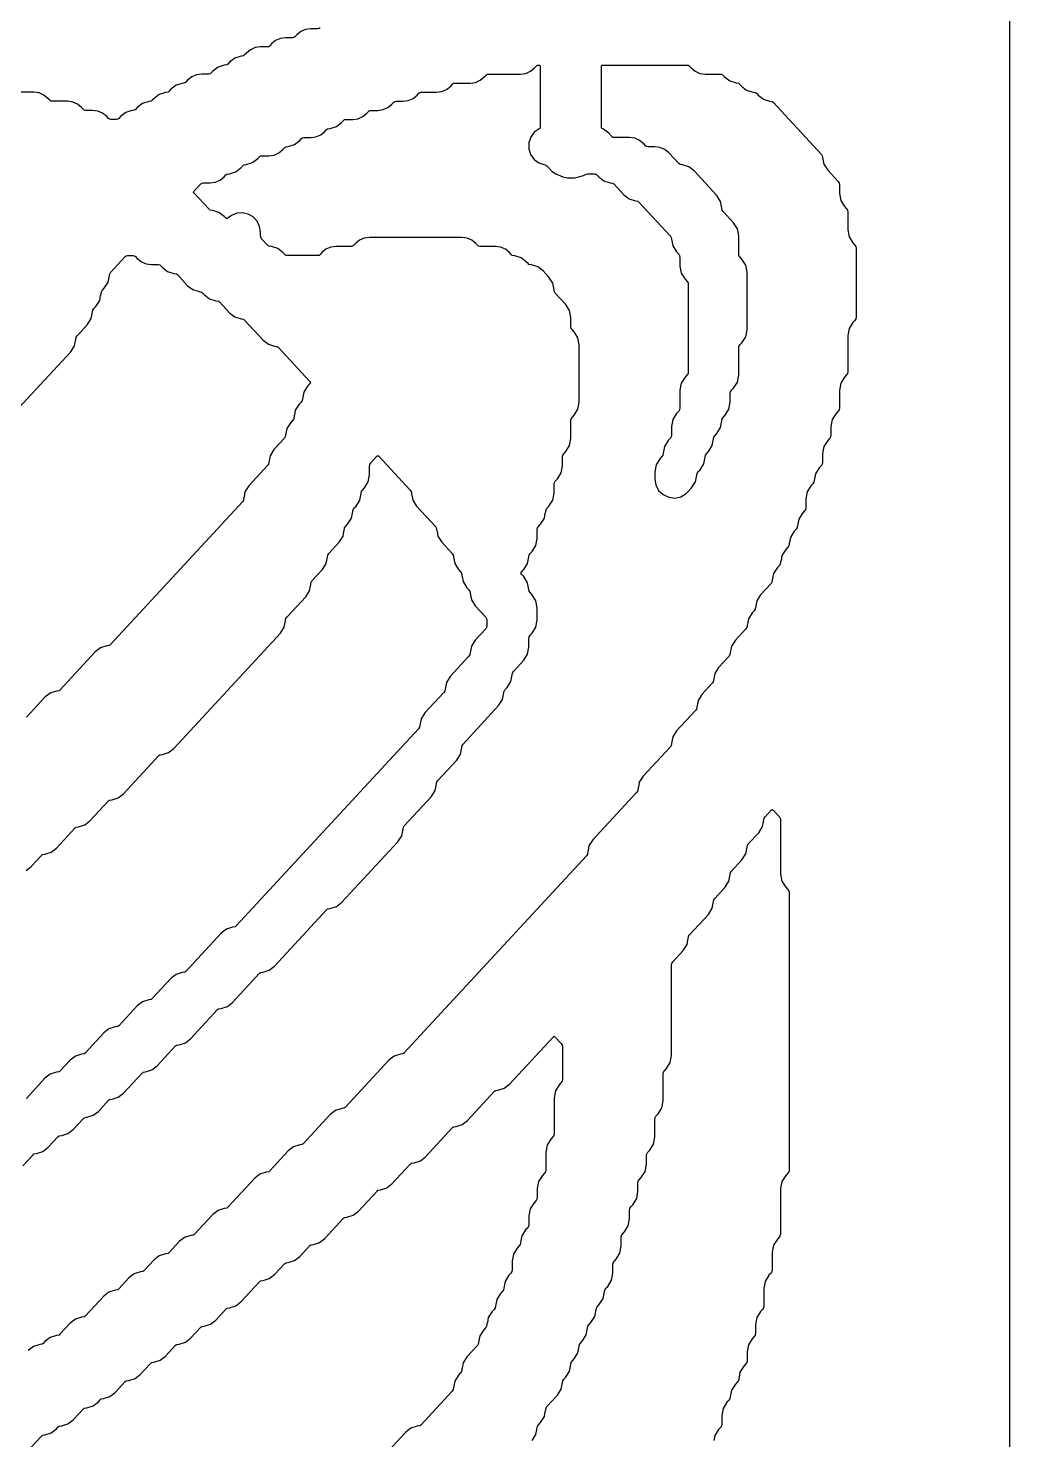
# Model space of a CAD drawing. Header units: millimetres. Extents: x 10 to 410, y 18 to 283.
# Drawn here: x 47.71 to 73.27, y 209.48 to 246.24 of the extents above; entities that cross this region are included whole.
import ezdxf

# ---------------------------------------------------------------- set-up
doc = ezdxf.new("R2010")
doc.units = ezdxf.units.MM
doc.layers.add('CUT', color=1, linetype='Continuous')

msp = doc.modelspace()

# ---------------------------------------------------------------- linework, layer by layer
at = {"layer": 'CUT'}
msp.add_lwpolyline([(52.134, 157), (60.134, 157), (60.134, 160), (73.2679, 160), (73.2679, 280), (60.134, 280), (60.134, 283), (52.134, 283), (52.134, 280), (31.134, 280), (31.134, 283), (23.134, 283), (23.134, 280), (10, 280), (10, 160), (23.134, 160), (23.134, 157), (31.134, 157), (31.134, 160), (52.134, 160)], close=True, dxfattribs=at)
for points in [[(55.3105, 246.2531), (55.2852, 246.2323), (55.2527, 246.2278), (55.0689, 246.2278), (54.9332, 246.2091), (54.8077, 246.1542), (54.7018, 246.0673), (54.6551, 246.0168), (54.6298, 245.996), (54.5974, 245.9916), (54.4136, 245.9916), (54.2778, 245.9728), (54.1523, 245.9179), (54.0464, 245.831), (53.9998, 245.7805), (53.9745, 245.7598), (53.942, 245.7553), (53.7582, 245.7553), (53.6225, 245.7365), (53.497, 245.6816), (53.3911, 245.5947), (53.3444, 245.5443), (53.3191, 245.5235), (53.2528, 245.5143), (53.09, 245.4623), (52.9542, 245.3584), (52.9075, 245.308), (52.8822, 245.2872), (52.8159, 245.278), (52.6531, 245.226), (52.5173, 245.1222), (52.4706, 245.0717), (52.4453, 245.0509), (52.4129, 245.0464), (52.2291, 245.0464), (52.0933, 245.0276), (51.9678, 244.9727), (51.8619, 244.8858), (51.8153, 244.8354), (51.79, 244.8146), (51.7237, 244.8054), (51.5608, 244.7534), (51.425, 244.6496), (51.3784, 244.5991), (51.3531, 244.5783), (51.2868, 244.5692), (51.1239, 244.5171), (50.9881, 244.4133), (50.9415, 244.3628), (50.9162, 244.342), (50.8499, 244.3329), (50.687, 244.2809), (50.5512, 244.177), (50.5046, 244.1265), (50.4793, 244.1058), (50.413, 244.0966), (50.2501, 244.0446), (50.1143, 243.9407), (50.0677, 243.8902), (50.0424, 243.8695), (50.0099, 243.865), (49.8603, 243.865), (49.8278, 243.8695), (49.8025, 243.8902), (49.7559, 243.9407), (49.65, 244.0276), (49.5244, 244.0825), (49.3887, 244.1013), (49.2049, 244.1013), (49.1725, 244.1058), (49.1472, 244.1265), (49.1005, 244.177), (48.9946, 244.2639), (48.8691, 244.3188), (48.7334, 244.3376), (48.3311, 244.3376), (48.2987, 244.342), (48.2734, 244.3628), (48.2267, 244.4133), (48.1208, 244.5002), (47.9953, 244.5551), (47.8596, 244.5738), (47.2389, 244.5738)], [(47.5713, 216.6162), (47.8364, 216.903), (47.8618, 216.9238), (47.928, 216.9329), (48.0909, 216.985), (48.2267, 217.0888), (48.4918, 217.3756), (48.5171, 217.3964), (48.5834, 217.4055), (48.7462, 217.4575), (48.882, 217.5614), (49.1472, 217.8481), (49.1725, 217.8689), (49.2387, 217.8781), (49.4016, 217.9301), (49.5374, 218.034), (49.8025, 218.3207), (49.8278, 218.3415), (49.8941, 218.3507), (50.0569, 218.4027), (50.1927, 218.5065), (50.6763, 219.0296), (50.7016, 219.0504), (50.7679, 219.0595), (50.9307, 219.1116), (51.0665, 219.2154), (51.5501, 219.7384), (51.5754, 219.7592), (51.6417, 219.7684), (51.8045, 219.8204), (51.9403, 219.9243), (52.6424, 220.6836), (52.6677, 220.7044), (52.734, 220.7135), (52.8968, 220.7656), (53.0326, 220.8694), (53.7346, 221.6287), (53.7599, 221.6495), (53.8262, 221.6587), (53.989, 221.7107), (54.1248, 221.8145), (55.4822, 223.2827), (55.5075, 223.3035), (55.5738, 223.3127), (55.7366, 223.3647), (55.8724, 223.4686), (57.3388, 225.0546), (57.4372, 225.2118), (57.4618, 225.3421), (57.463, 225.3419), (57.4798, 225.4314), (57.5034, 225.4689), (58.2126, 226.236), (58.311, 226.3932), (58.3356, 226.5235), (58.3368, 226.5233), (58.3537, 226.6128), (58.3772, 226.6504), (58.8679, 227.1812), (58.9664, 227.3384), (58.991, 227.4687), (58.9921, 227.4684), (59.009, 227.558), (59.0325, 227.5955), (59.9602, 228.5989), (60.0586, 228.7561), (60.0832, 228.8864), (60.0844, 228.8862), (60.1013, 228.9757), (60.1248, 229.0132), (60.1786, 229.0715), (60.2771, 229.2287), (60.3017, 229.359), (60.3028, 229.3587), (60.3197, 229.4483), (60.3432, 229.4858), (60.6155, 229.7803), (60.714, 229.9375), (60.7484, 230.1198), (60.7484, 230.3499), (60.7566, 230.3934), (60.7801, 230.431), (60.834, 230.4892), (60.9324, 230.6464), (60.9668, 230.8286), (60.9668, 231.1461), (60.9324, 231.3283), (60.834, 231.4855), (60.7801, 231.5437), (60.7566, 231.5813), (60.7397, 231.6708), (60.7386, 231.6706), (60.714, 231.8009), (60.6155, 231.9581), (60.5553, 232.0232), (60.5367, 232.0506), (60.5553, 232.0781), (60.6155, 232.1432), (60.714, 232.3004), (60.7386, 232.4307), (60.7397, 232.4305), (60.7566, 232.52), (60.7801, 232.5576), (60.834, 232.6158), (60.9324, 232.773), (60.9668, 232.9552), (60.9668, 233.1853), (60.9751, 233.2288), (60.9986, 233.2664), (61.0524, 233.3246), (61.1509, 233.4818), (61.1755, 233.6121), (61.1766, 233.6119), (61.1935, 233.7014), (61.217, 233.739), (61.2709, 233.7972), (61.3693, 233.9544), (61.4037, 234.1366), (61.4037, 234.3667), (61.412, 234.4103), (61.4355, 234.4478), (61.4893, 234.5061), (61.5878, 234.6633), (61.6222, 234.8455), (61.6222, 235.0756), (61.6304, 235.1191), (61.6539, 235.1567), (61.7078, 235.2149), (61.8062, 235.3721), (61.8406, 235.5544), (61.8406, 236.0207), (61.8489, 236.0643), (61.8724, 236.1019), (61.9262, 236.1601), (62.0247, 236.3173), (62.0591, 236.4995), (62.0591, 237.9984), (62.0247, 238.1806), (61.9262, 238.3378), (61.8724, 238.396), (61.8489, 238.4336), (61.8406, 238.4772), (61.8406, 238.7072), (61.8062, 238.8895), (61.7078, 239.0467), (61.4355, 239.3412), (61.412, 239.3787), (61.3951, 239.4683), (61.3939, 239.468), (61.3693, 239.5983), (61.2709, 239.7555), (61.1153, 239.9239), (60.9795, 240.0277), (60.8166, 240.0797), (60.7503, 240.0889), (60.725, 240.1097), (60.6784, 240.1601), (60.5426, 240.264), (60.3797, 240.316), (60.3134, 240.3252), (60.2881, 240.3459), (60.2415, 240.3964), (60.1356, 240.4833), (60.0101, 240.5382), (59.8743, 240.557), (59.4721, 240.557), (59.4396, 240.5614), (59.4143, 240.5822), (59.3677, 240.6327), (59.2618, 240.7196), (59.1363, 240.7745), (59.0005, 240.7932), (56.5981, 240.7932), (56.4624, 240.7745), (56.3368, 240.7196), (56.2309, 240.6327), (56.1843, 240.5822), (56.159, 240.5614), (56.1265, 240.557), (55.7243, 240.557), (55.5885, 240.5382), (55.463, 240.4833), (55.3571, 240.3964), (55.3105, 240.3459), (55.2852, 240.3252), (55.2527, 240.3207), (54.4477, 240.3207), (54.4153, 240.3252), (54.39, 240.3459), (54.3433, 240.3964), (54.2075, 240.5003), (54.0447, 240.5523), (53.9784, 240.5614), (53.9531, 240.5822), (53.7897, 240.7589), (53.7662, 240.7965), (53.758, 240.84), (53.758, 240.9336), (53.7357, 241.0811), (53.671, 241.2155), (53.5695, 241.3247), (53.4402, 241.3992), (53.2948, 241.4322), (53.1461, 241.4209), (53.0073, 241.3662), (52.9474, 241.3183), (52.9449, 241.3215), (52.8842, 241.2744), (52.8561, 241.2962), (52.8141, 241.3416), (52.6783, 241.4454), (52.5155, 241.4974), (52.4492, 241.5066), (52.4239, 241.5274), (52.0357, 241.9472), (52.0171, 241.9747), (52.0357, 242.0021), (52.2055, 242.1857), (52.2308, 242.2065), (52.2632, 242.211), (52.447, 242.211), (52.5827, 242.2297), (52.7083, 242.2846), (52.8142, 242.3715), (52.8608, 242.422), (52.8861, 242.4428), (52.9524, 242.4519), (53.1152, 242.504), (53.251, 242.6078), (53.2977, 242.6583), (53.323, 242.6791), (53.3893, 242.6882), (53.5521, 242.7402), (53.6879, 242.8441), (53.7346, 242.8946), (53.7599, 242.9153), (53.7924, 242.9198), (53.9762, 242.9198), (54.1119, 242.9386), (54.2374, 242.9935), (54.3433, 243.0804), (54.39, 243.1308), (54.4153, 243.1516), (54.4816, 243.1608), (54.6444, 243.2128), (54.7802, 243.3167), (54.8269, 243.3671), (54.8522, 243.3879), (54.8846, 243.3924), (55.0684, 243.3924), (55.2041, 243.4112), (55.3297, 243.4661), (55.4356, 243.553), (55.4822, 243.6034), (55.5075, 243.6242), (55.5738, 243.6334), (55.7366, 243.6854), (55.8724, 243.7892), (55.9191, 243.8397), (55.9444, 243.8605), (55.9769, 243.865), (56.1607, 243.865), (56.2964, 243.8837), (56.4219, 243.9386), (56.5278, 244.0256), (56.5745, 244.076), (56.5998, 244.0968), (56.6322, 244.1013), (56.816, 244.1013), (56.9518, 244.12), (57.0773, 244.1749), (57.1832, 244.2618), (57.2298, 244.3123), (57.2551, 244.3331), (57.2876, 244.3376), (57.4714, 244.3376), (57.6071, 244.3563), (57.7326, 244.4112), (57.8385, 244.4981), (57.8852, 244.5486), (57.9105, 244.5694), (57.9429, 244.5738), (58.3452, 244.5738), (58.4809, 244.5926), (58.6064, 244.6475), (58.7123, 244.7344), (58.759, 244.7849), (58.7843, 244.8056), (58.8167, 244.8101), (59.219, 244.8101), (59.3547, 244.8289), (59.4802, 244.8838), (59.5861, 244.9707), (59.6328, 245.0211), (59.6581, 245.0419), (59.6905, 245.0464), (60.5297, 245.0464), (60.6654, 245.0652), (60.7909, 245.1201), (60.8968, 245.207), (60.9435, 245.2574), (60.9688, 245.2782), (61.0012, 245.2827), (61.0014, 245.2827), (61.0354, 245.2773), (61.0407, 245.2433), (61.0407, 243.668), (61.0352, 243.6328), (61.0131, 243.6215), (60.8868, 243.5299), (60.795, 243.4037), (60.7465, 243.2554), (60.746, 243.0994), (60.7937, 242.9508), (60.8848, 242.8242), (61.0106, 242.7318), (61.1587, 242.6827), (61.1912, 242.6773), (61.2173, 242.6495), (61.2198, 242.6457), (61.3578, 242.5078), (61.4519, 242.4448), (61.6321, 242.3702), (61.7432, 242.3481), (61.9383, 242.3481), (62.0493, 242.3702), (62.1675, 242.4095), (62.2359, 242.4422), (62.2701, 242.4473), (62.4616, 242.4473), (62.494, 242.4428), (62.5193, 242.422), (62.566, 242.3715), (62.7018, 242.2677), (62.8647, 242.2156), (62.9309, 242.2065), (62.9562, 242.1857), (63.2214, 241.8989), (63.3572, 241.7951), (63.52, 241.7431), (63.5863, 241.7339), (63.6116, 241.7131), (64.4303, 240.8276), (64.4538, 240.79), (64.4707, 240.7005), (64.4718, 240.7007), (64.4964, 240.5704), (64.5949, 240.4133), (64.6487, 240.355), (64.6723, 240.3175), (64.6805, 240.2739), (64.6805, 240.0438), (64.7149, 239.8616), (64.8134, 239.7044), (64.8672, 239.6462), (64.8907, 239.6086), (64.8989, 239.565), (64.8989, 237.2957), (64.8907, 237.2522), (64.8672, 237.2146), (64.8134, 237.1564), (64.7149, 236.9992), (64.6805, 236.8169), (64.6805, 236.3506), (64.6723, 236.307), (64.6487, 236.2695), (64.5949, 236.2112), (64.4964, 236.054), (64.462, 235.8718), (64.462, 235.6417), (64.4538, 235.5982), (64.4303, 235.5606), (64.3765, 235.5024), (64.278, 235.3452), (64.2534, 235.2149), (64.2523, 235.2151), (64.2354, 235.1256), (64.2118, 235.088), (64.158, 235.0298), (64.0595, 234.8726), (64.0251, 234.6904), (64.0251, 234.506), (64.051, 234.3474), (64.1257, 234.2052), (64.2418, 234.0941), (64.387, 234.0255), (64.5466, 234.0065), (64.7039, 234.0391), (64.8428, 234.1199), (64.8958, 234.1801), (64.8989, 234.1772), (64.9845, 234.2698), (65.083, 234.427), (65.1076, 234.5573), (65.1087, 234.5571), (65.1256, 234.6466), (65.1491, 234.6841), (65.203, 234.7424), (65.3014, 234.8995), (65.326, 235.0298), (65.3272, 235.0296), (65.3441, 235.1191), (65.3676, 235.1567), (65.4214, 235.2149), (65.5199, 235.3721), (65.5445, 235.5024), (65.5456, 235.5022), (65.5625, 235.5917), (65.586, 235.6293), (65.6399, 235.6875), (65.7383, 235.8447), (65.7629, 235.975), (65.7641, 235.9748), (65.781, 236.0643), (65.8045, 236.1019), (65.8583, 236.1601), (65.9568, 236.3173), (65.9912, 236.4995), (65.9912, 236.7296), (65.9994, 236.7732), (66.0229, 236.8107), (66.0768, 236.8689), (66.1752, 237.0261), (66.2096, 237.2084), (66.2096, 237.911), (66.2179, 237.9546), (66.2414, 237.9922), (66.2952, 238.0504), (66.3937, 238.2076), (66.4281, 238.3898), (66.4281, 239.8887), (66.3937, 240.0709), (66.2952, 240.2281), (66.2414, 240.2863), (66.2179, 240.3239), (66.2096, 240.3674), (66.2096, 240.8338), (66.1752, 241.0161), (66.0768, 241.1732), (65.8045, 241.4678), (65.781, 241.5053), (65.7641, 241.5948), (65.7629, 241.5946), (65.7383, 241.7249), (65.6399, 241.8821), (65.0474, 242.523), (64.9116, 242.6268), (64.7487, 242.6789), (64.6825, 242.688), (64.6571, 242.7088), (64.392, 242.9955), (64.2861, 243.0824), (64.1606, 243.1373), (64.0249, 243.1561), (63.8411, 243.1561), (63.8087, 243.1606), (63.7833, 243.1814), (63.7367, 243.2318), (63.6308, 243.3187), (63.5053, 243.3736), (63.3696, 243.3924), (62.9673, 243.3924), (62.9349, 243.3969), (62.9095, 243.4177), (62.8286, 243.5052), (62.6884, 243.6113), (62.6463, 243.6328), (62.6407, 243.668), (62.6407, 245.2433), (62.6461, 245.2773), (62.6801, 245.2827), (64.8645, 245.2827), (64.897, 245.2782), (64.9223, 245.2574), (64.9689, 245.207), (65.0748, 245.1201), (65.2004, 245.0652), (65.3361, 245.0464), (65.7383, 245.0464), (65.7708, 245.0419), (65.7961, 245.0211), (65.8428, 244.9707), (65.9786, 244.8668), (66.1414, 244.8148), (66.2077, 244.8056), (66.233, 244.7849), (66.2797, 244.7344), (66.4155, 244.6305), (66.5783, 244.5785), (66.6446, 244.5694), (66.6699, 244.5486), (66.7166, 244.4981), (66.8524, 244.3943), (67.0152, 244.3422), (67.0815, 244.3331), (67.1068, 244.3123), (68.3624, 242.9542), (68.3859, 242.9166), (68.4028, 242.8271), (68.404, 242.8273), (68.4285, 242.697), (68.527, 242.5398), (68.7993, 242.2453), (68.8228, 242.2078), (68.831, 242.1642), (68.831, 241.9341), (68.8654, 241.7519), (68.9639, 241.5947), (69.0177, 241.5365), (69.0413, 241.4989), (69.0495, 241.4553), (69.0495, 240.989), (69.0839, 240.8067), (69.1824, 240.6495), (69.2362, 240.5913), (69.2597, 240.5537), (69.2679, 240.5102), (69.2679, 238.7134), (69.2597, 238.6699), (69.2362, 238.6323), (69.1824, 238.5741), (69.0839, 238.4169), (69.0495, 238.2347), (69.0495, 237.2957), (69.0413, 237.2522), (69.0177, 237.2146), (68.9639, 237.1564), (68.8654, 236.9992), (68.831, 236.8169), (68.831, 236.3506), (68.8228, 236.307), (68.7993, 236.2695), (68.7455, 236.2112), (68.647, 236.054), (68.6126, 235.8718), (68.6126, 235.6417), (68.6044, 235.5982), (68.5808, 235.5606), (68.527, 235.5024), (68.4285, 235.3452), (68.3941, 235.1629), (68.3941, 234.9328), (68.3859, 234.8893), (68.3624, 234.8517), (68.3086, 234.7935), (68.2101, 234.6363), (68.1855, 234.506), (68.1844, 234.5062), (68.1675, 234.4167), (68.1439, 234.3792), (68.0901, 234.3209), (67.9916, 234.1638), (67.9572, 233.9815), (67.9572, 233.7514), (67.949, 233.7079), (67.9255, 233.6703), (67.8717, 233.6121), (67.7732, 233.4549), (67.7486, 233.3246), (67.7475, 233.3248), (67.7306, 233.2353), (67.707, 233.1977), (67.6532, 233.1395), (67.5547, 232.9823), (67.5302, 232.852), (67.529, 232.8522), (67.5121, 232.7627), (67.4886, 232.7251), (67.4348, 232.6669), (67.3363, 232.5097), (67.3117, 232.3794), (67.3106, 232.3797), (67.2937, 232.2901), (67.2701, 232.2526), (67.2163, 232.1943), (67.1178, 232.0372), (67.0933, 231.9069), (67.0921, 231.9071), (67.0752, 231.8176), (67.0517, 231.78), (66.7794, 231.4855), (66.6809, 231.3283), (66.6563, 231.198), (66.6552, 231.1982), (66.6383, 231.1087), (66.6148, 231.0711), (66.561, 231.0129), (66.4625, 230.8557), (66.4379, 230.7254), (66.4368, 230.7256), (66.4199, 230.6361), (66.3963, 230.5986), (66.1241, 230.304), (66.0256, 230.1469), (66.001, 230.0166), (65.9999, 230.0168), (65.983, 229.9273), (65.9594, 229.8897), (65.6872, 229.5952), (65.5887, 229.438), (65.5641, 229.3077), (65.563, 229.3079), (65.5461, 229.2184), (65.5225, 229.1808), (65.2503, 228.8863), (65.1518, 228.7292), (65.1272, 228.5989), (65.1261, 228.5991), (65.1092, 228.5095), (65.0856, 228.472), (64.5949, 227.9412), (64.4964, 227.784), (64.4718, 227.6537), (64.4707, 227.6539), (64.4538, 227.5644), (64.4303, 227.5268), (63.7211, 226.7597), (63.6226, 226.6026), (63.598, 226.4723), (63.5969, 226.4725), (63.58, 226.383), (63.5565, 226.3454), (62.4104, 225.1057), (62.3119, 224.9486), (62.2873, 224.8183), (62.2862, 224.8185), (62.2693, 224.729), (62.2458, 224.6914), (57.495, 219.5527), (57.4697, 219.5319), (57.4034, 219.5227), (57.2406, 219.4707), (57.1048, 219.3669), (55.9658, 218.135), (55.9405, 218.1142), (55.8742, 218.105), (55.7114, 218.053), (55.5756, 217.9492), (54.8736, 217.1898), (54.8483, 217.169), (54.782, 217.1599), (54.6192, 217.1079), (54.4834, 217.004), (53.9998, 216.481), (53.9745, 216.4602), (53.9082, 216.451), (53.7453, 216.399), (53.6096, 216.2952), (52.9075, 215.5358), (52.8822, 215.515), (52.8159, 215.5059), (52.6531, 215.4538), (52.5173, 215.35), (52.0337, 214.827), (52.0084, 214.8062), (51.9421, 214.797), (51.7793, 214.745), (51.6435, 214.6411), (51.3784, 214.3544), (51.3531, 214.3336), (51.2868, 214.3244), (51.1239, 214.2724), (50.9881, 214.1686), (50.723, 213.8818), (50.6977, 213.861), (50.6314, 213.8519), (50.4686, 213.7998), (50.3328, 213.696), (50.0677, 213.4092), (50.0424, 213.3885), (49.9761, 213.3793), (49.8132, 213.3273), (49.6774, 213.2234), (49.1939, 212.7004), (49.1686, 212.6796), (49.1023, 212.6704), (48.9394, 212.6184), (48.8036, 212.5146), (48.5385, 212.2278), (48.5132, 212.207), (48.4469, 212.1979), (48.2841, 212.1458), (48.1483, 212.042), (48.1016, 211.9915), (48.0763, 211.9707), (48.01, 211.9616), (47.8472, 211.9095), (47.7114, 211.8057)], [(47.2362, 236.1019), (48.8192, 237.8141), (48.9177, 237.9713), (48.9423, 238.1016), (48.9434, 238.1014), (48.9603, 238.1909), (48.9838, 238.2284), (49.2561, 238.523), (49.3546, 238.6801), (49.3792, 238.8104), (49.3803, 238.8102), (49.3972, 238.8997), (49.4207, 238.9373), (49.4746, 238.9955), (49.573, 239.1527), (49.5976, 239.283), (49.5987, 239.2828), (49.6156, 239.3723), (49.6392, 239.4099), (49.693, 239.4681), (49.7915, 239.6253), (49.8161, 239.7556), (49.8172, 239.7554), (49.8341, 239.8449), (49.8576, 239.8824), (50.2394, 240.2954), (50.2647, 240.3162), (50.2972, 240.3207), (50.4468, 240.3207), (50.4793, 240.3162), (50.5046, 240.2954), (50.5512, 240.245), (50.6571, 240.1581), (50.7826, 240.1032), (50.9184, 240.0844), (51.1022, 240.0844), (51.1346, 240.0799), (51.1599, 240.0591), (51.2066, 240.0086), (51.3424, 239.9048), (51.5052, 239.8528), (51.5715, 239.8436), (51.5968, 239.8228), (51.8619, 239.5361), (51.9977, 239.4322), (52.1606, 239.3802), (52.2269, 239.371), (52.2522, 239.3503), (52.2988, 239.2998), (52.4346, 239.1959), (52.5975, 239.1439), (52.6638, 239.1348), (52.6891, 239.114), (52.9542, 238.8272), (53.09, 238.7234), (53.2528, 238.6713), (53.3191, 238.6622), (53.3444, 238.6414), (53.828, 238.1183), (53.9638, 238.0145), (54.1266, 237.9625), (54.1929, 237.9533), (54.2182, 237.9325), (55.0433, 237.0401), (55.062, 237.0127), (55.0433, 236.9852), (54.9831, 236.9201), (54.8846, 236.7629), (54.86, 236.6326), (54.8589, 236.6328), (54.842, 236.5433), (54.8185, 236.5057), (54.7646, 236.4475), (54.6662, 236.2903), (54.6416, 236.16), (54.6404, 236.1602), (54.6236, 236.0707), (54.6, 236.0332), (54.5462, 235.9749), (54.4477, 235.8178), (54.4231, 235.6875), (54.422, 235.6877), (54.4051, 235.5982), (54.3816, 235.5606), (54.1093, 235.2661), (54.0108, 235.1089), (53.9862, 234.9786), (53.9851, 234.9788), (53.9682, 234.8893), (53.9447, 234.8517), (53.4539, 234.3209), (53.3555, 234.1638), (53.3309, 234.0334), (53.3297, 234.0337), (53.3128, 233.9441), (53.2893, 233.9066), (49.8492, 230.1856), (49.8239, 230.1648), (49.7576, 230.1557), (49.5948, 230.1036), (49.459, 229.9998), (48.5385, 229.0042), (48.5132, 228.9834), (48.4469, 228.9742), (48.2841, 228.9222), (48.1483, 228.8184), (47.6647, 228.2953)], [(47.654, 224.3099), (47.7898, 224.4137), (48.0549, 224.7005), (48.0802, 224.7213), (48.1465, 224.7304), (48.3093, 224.7824), (48.4451, 224.8863), (48.9287, 225.4093), (48.954, 225.4301), (49.0203, 225.4393), (49.1831, 225.4913), (49.3189, 225.5951), (49.8025, 226.1182), (49.8278, 226.139), (49.8941, 226.1481), (50.0569, 226.2002), (50.1927, 226.304), (51.1132, 227.2996), (51.1385, 227.3204), (51.2048, 227.3296), (51.3676, 227.3816), (51.5034, 227.4854), (54.2805, 230.4892), (54.3789, 230.6464), (54.4035, 230.7767), (54.4046, 230.7765), (54.4215, 230.866), (54.4451, 230.9035), (54.9358, 231.4343), (55.0343, 231.5915), (55.0589, 231.7218), (55.06, 231.7216), (55.0769, 231.8111), (55.1004, 231.8487), (55.3727, 232.1432), (55.4712, 232.3004), (55.4958, 232.4307), (55.4969, 232.4305), (55.5138, 232.52), (55.5373, 232.5576), (55.8096, 232.8521), (55.9081, 233.0092), (55.9327, 233.1395), (55.9338, 233.1393), (55.9507, 233.2288), (55.9742, 233.2664), (56.0281, 233.3246), (56.1265, 233.4818), (56.1511, 233.6121), (56.1523, 233.6119), (56.1691, 233.7014), (56.1927, 233.739), (56.2465, 233.7972), (56.345, 233.9544), (56.3696, 234.0847), (56.3707, 234.0845), (56.3876, 234.174), (56.4111, 234.2116), (56.465, 234.2698), (56.5634, 234.427), (56.5978, 234.6092), (56.5978, 234.8393), (56.606, 234.8829), (56.6296, 234.9204), (56.7882, 235.092), (56.8163, 235.1138), (56.8443, 235.092), (57.6583, 234.2116), (57.6819, 234.174), (57.6988, 234.0845), (57.6999, 234.0847), (57.7245, 233.9544), (57.8229, 233.7972), (58.3137, 233.2664), (58.3372, 233.2288), (58.3541, 233.1393), (58.3552, 233.1395), (58.3798, 233.0092), (58.4783, 232.8521), (58.7506, 232.5576), (58.7741, 232.52), (58.791, 232.4305), (58.7921, 232.4307), (58.8167, 232.3004), (58.9152, 232.1432), (58.969, 232.085), (58.9926, 232.0474), (59.0095, 231.9579), (59.0106, 231.9581), (59.0352, 231.8278), (59.1336, 231.6706), (59.1875, 231.6124), (59.211, 231.5748), (59.2279, 231.4853), (59.229, 231.4855), (59.2536, 231.3552), (59.3521, 231.1981), (59.6244, 230.9035), (59.6479, 230.866), (59.6561, 230.8224), (59.6561, 230.6797), (59.6479, 230.6361), (59.6244, 230.5986), (59.3521, 230.304), (59.2536, 230.1469), (59.229, 230.0166), (59.2279, 230.0168), (59.211, 229.9273), (59.1875, 229.8897), (58.6967, 229.3589), (58.5983, 229.2017), (58.5737, 229.0714), (58.5726, 229.0716), (58.5557, 228.9821), (58.5321, 228.9446), (58.0414, 228.4138), (57.9429, 228.2566), (57.9183, 228.1263), (57.9172, 228.1265), (57.9003, 228.037), (57.8768, 227.9994), (53.126, 222.8607), (53.1007, 222.8399), (53.0344, 222.8308), (52.8715, 222.7787), (52.7358, 222.6749), (51.8153, 221.6793), (51.79, 221.6585), (51.7237, 221.6493), (51.5608, 221.5973), (51.425, 221.4935), (50.9415, 220.9704), (50.9162, 220.9496), (50.8499, 220.9405), (50.687, 220.8884), (50.5512, 220.7846), (50.0677, 220.2616), (50.0424, 220.2408), (49.9761, 220.2316), (49.8132, 220.1796), (49.6774, 220.0757), (49.1939, 219.5527), (49.1686, 219.5319), (49.1023, 219.5227), (48.9394, 219.4707), (48.8036, 219.3669), (48.5385, 219.0801), (48.5132, 219.0593), (48.4469, 219.0502), (48.2841, 218.9982), (48.1483, 218.8943), (47.6647, 218.3713)], [(60.834, 209.4597), (60.9324, 209.6168), (60.957, 209.7471), (60.9582, 209.7469), (60.9751, 209.8364), (60.9986, 209.874), (61.0524, 209.9322), (61.1509, 210.0894), (61.1755, 210.2197), (61.1766, 210.2195), (61.1935, 210.309), (61.217, 210.3466), (61.4893, 210.6411), (61.5878, 210.7983), (61.6124, 210.9286), (61.6135, 210.9284), (61.6304, 211.0179), (61.6539, 211.0554), (61.7078, 211.1137), (61.8062, 211.2708), (61.8308, 211.4011), (61.832, 211.4009), (61.8489, 211.4905), (61.8724, 211.528), (61.9262, 211.5862), (62.0247, 211.7434), (62.0493, 211.8737), (62.0504, 211.8735), (62.0673, 211.963), (62.0908, 212.0006), (62.1447, 212.0588), (62.2431, 212.216), (62.2677, 212.3463), (62.2689, 212.3461), (62.2858, 212.4356), (62.3093, 212.4732), (62.3631, 212.5314), (62.4616, 212.6886), (62.4862, 212.8189), (62.4873, 212.8187), (62.5042, 212.9082), (62.5277, 212.9457), (62.5816, 213.004), (62.68, 213.1611), (62.7046, 213.2914), (62.7058, 213.2912), (62.7227, 213.3807), (62.7462, 213.4183), (62.8, 213.4765), (62.8985, 213.6337), (62.9329, 213.816), (62.9329, 214.0461), (62.9411, 214.0896), (62.9646, 214.1272), (63.0185, 214.1854), (63.1169, 214.3426), (63.1513, 214.5248), (63.1513, 214.7549), (63.1596, 214.7985), (63.1831, 214.836), (63.2369, 214.8943), (63.3354, 215.0514), (63.3698, 215.2337), (63.3698, 215.4638), (63.378, 215.5073), (63.4015, 215.5449), (63.4554, 215.6031), (63.5538, 215.7603), (63.5882, 215.9426), (63.5882, 216.1726), (63.5965, 216.2162), (63.62, 216.2538), (63.6738, 216.312), (63.7723, 216.4692), (63.8067, 216.6514), (63.8067, 216.8815), (63.8149, 216.9251), (63.8384, 216.9626), (63.8923, 217.0208), (63.9907, 217.178), (64.0251, 217.3603), (64.0251, 217.8266), (64.0334, 217.8702), (64.0569, 217.9078), (64.1107, 217.966), (64.2092, 218.1232), (64.2436, 218.3054), (64.2436, 219.0081), (64.2518, 219.0516), (64.2753, 219.0892), (64.3292, 219.1474), (64.4276, 219.3046), (64.462, 219.4869), (64.462, 221.8435), (64.4703, 221.8871), (64.4938, 221.9246), (64.7661, 222.2192), (64.8645, 222.3763), (64.8891, 222.5066), (64.8903, 222.5064), (64.9072, 222.5959), (64.9307, 222.6335), (65.4214, 223.1643), (65.5199, 223.3215), (65.5445, 223.4518), (65.5456, 223.4516), (65.5625, 223.5411), (65.586, 223.5786), (65.8583, 223.8732), (65.9568, 224.0303), (65.9814, 224.1606), (65.9825, 224.1604), (65.9994, 224.2499), (66.0229, 224.2875), (66.2952, 224.582), (66.3937, 224.7392), (66.4183, 224.8695), (66.4194, 224.8693), (66.4363, 224.9588), (66.4598, 224.9964), (66.7321, 225.2909), (66.8306, 225.4481), (66.8552, 225.5784), (66.8563, 225.5782), (66.8732, 225.6677), (66.8967, 225.7052), (67.0554, 225.8768), (67.0834, 225.8986), (67.1115, 225.8768), (67.2701, 225.7052), (67.2937, 225.6677), (67.3019, 225.6241), (67.3019, 224.2126), (67.3363, 224.0303), (67.4348, 223.8732), (67.4886, 223.8149), (67.5121, 223.7774), (67.5203, 223.7338), (67.5203, 216.5025), (67.5121, 216.4589), (67.4886, 216.4214), (67.4348, 216.3631), (67.3363, 216.2059), (67.3019, 216.0237), (67.3019, 214.8485), (67.2937, 214.8049), (67.2701, 214.7673), (67.2163, 214.7091), (67.1178, 214.5519), (67.0834, 214.3697), (67.0834, 213.9033), (67.0752, 213.8598), (67.0517, 213.8222), (66.9979, 213.764), (66.8994, 213.6068), (66.865, 213.4245), (66.865, 212.9582), (66.8568, 212.9146), (66.8332, 212.877), (66.7794, 212.8188), (66.6809, 212.6616), (66.6465, 212.4794), (66.6465, 212.2493), (66.6383, 212.2057), (66.6148, 212.1682), (66.561, 212.11), (66.4625, 211.9528), (66.4281, 211.7705), (66.4281, 211.5404), (66.4199, 211.4969), (66.3963, 211.4593), (66.3425, 211.4011), (66.244, 211.2439), (66.2194, 211.1136), (66.2183, 211.1138), (66.2014, 211.0243), (66.1779, 210.9868), (66.1241, 210.9285), (66.0256, 210.7713), (66.001, 210.641), (65.9999, 210.6413), (65.983, 210.5517), (65.9594, 210.5142), (65.9056, 210.4559), (65.8071, 210.2988), (65.7727, 210.1165), (65.7727, 209.8864), (65.7645, 209.8429), (65.741, 209.8053), (65.6872, 209.7471), (65.5887, 209.5899), (65.5641, 209.4596)], [(47.7898, 209.2913), (48.0549, 209.5781), (48.0802, 209.5989), (48.1465, 209.6081), (48.3093, 209.6601), (48.4451, 209.7639), (48.4918, 209.8144), (48.5171, 209.8352), (48.5834, 209.8443), (48.7462, 209.8964), (48.882, 210.0002), (49.1472, 210.287), (49.1725, 210.3077), (49.2387, 210.3169), (49.4016, 210.3689), (49.5374, 210.4728), (49.5841, 210.5233), (49.6094, 210.544), (49.6756, 210.5532), (49.8385, 210.6052), (49.9743, 210.7091), (50.2394, 210.9958), (50.2647, 211.0166), (50.331, 211.0258), (50.4938, 211.0778), (50.6296, 211.1816), (50.8948, 211.4684), (50.9201, 211.4892), (50.9863, 211.4983), (51.1492, 211.5504), (51.285, 211.6542), (51.5501, 211.941), (51.5754, 211.9618), (51.6417, 211.9709), (51.8045, 212.0229), (51.9403, 212.1268), (52.2055, 212.4136), (52.2308, 212.4343), (52.2971, 212.4435), (52.4599, 212.4955), (52.5957, 212.5994), (52.8608, 212.8861), (52.8861, 212.9069), (52.9524, 212.9161), (53.1152, 212.9681), (53.251, 213.0719), (53.7346, 213.595), (53.7599, 213.6158), (53.8262, 213.6249), (53.989, 213.677), (54.1248, 213.7808), (54.39, 214.0676), (54.4153, 214.0883), (54.4816, 214.0975), (54.6444, 214.1495), (54.7802, 214.2534), (55.0453, 214.5401), (55.0706, 214.5609), (55.1369, 214.5701), (55.2997, 214.6221), (55.4355, 214.7259), (55.9191, 215.249), (55.9444, 215.2698), (56.0107, 215.2789), (56.1735, 215.331), (56.3093, 215.4348), (56.7929, 215.9579), (56.8182, 215.9786), (56.8845, 215.9878), (57.0473, 216.0398), (57.1831, 216.1437), (57.6667, 216.6667), (57.692, 216.6875), (57.7583, 216.6967), (57.9212, 216.7487), (58.0569, 216.8525), (58.759, 217.6119), (58.7843, 217.6326), (58.8506, 217.6418), (59.0134, 217.6938), (59.1492, 217.7977), (59.8512, 218.557), (59.8765, 218.5778), (59.9428, 218.587), (60.1057, 218.639), (60.2415, 218.7428), (61.3757, 219.9697), (61.4037, 219.9914), (61.4318, 219.9697), (61.5904, 219.7981), (61.614, 219.7605), (61.6222, 219.7169), (61.6222, 218.8653), (61.614, 218.8218), (61.5904, 218.7842), (61.5366, 218.726), (61.4381, 218.5688), (61.4037, 218.3866), (61.4037, 217.4476), (61.3955, 217.4041), (61.372, 217.3665), (61.3181, 217.3083), (61.2197, 217.1511), (61.1853, 216.9688), (61.1853, 216.5025), (61.1771, 216.4589), (61.1535, 216.4214), (61.0997, 216.3631), (61.0012, 216.2059), (60.9668, 216.0237), (60.9668, 215.7936), (60.9586, 215.7501), (60.9351, 215.7125), (60.8812, 215.6543), (60.7828, 215.4971), (60.7484, 215.3148), (60.7484, 215.0847), (60.7402, 215.0412), (60.7166, 215.0036), (60.6628, 214.9454), (60.5643, 214.7882), (60.5397, 214.6579), (60.5386, 214.6581), (60.5217, 214.5686), (60.4982, 214.5311), (60.4443, 214.4728), (60.3459, 214.3156), (60.3115, 214.1334), (60.3115, 213.9033), (60.3033, 213.8598), (60.2797, 213.8222), (60.2259, 213.764), (60.1274, 213.6068), (60.1028, 213.4765), (60.1017, 213.4767), (60.0848, 213.3872), (60.0613, 213.3496), (60.0074, 213.2914), (59.909, 213.1342), (59.8844, 213.0039), (59.8833, 213.0041), (59.8664, 212.9146), (59.8428, 212.877), (59.789, 212.8188), (59.6905, 212.6616), (59.6659, 212.5313), (59.6648, 212.5316), (59.6479, 212.442), (59.6244, 212.4045), (59.5705, 212.3462), (59.4721, 212.1891), (59.4475, 212.0588), (59.4464, 212.059), (59.4295, 211.9695), (59.4059, 211.9319), (59.1336, 211.6374), (59.0352, 211.4802), (59.0106, 211.3499), (59.0095, 211.3501), (58.9926, 211.2606), (58.969, 211.223), (58.9152, 211.1648), (58.8167, 211.0076), (58.7921, 210.8773), (58.791, 210.8775), (58.7741, 210.788), (58.7506, 210.7505), (57.9319, 209.8649), (57.9066, 209.8442), (57.8403, 209.835), (57.6775, 209.783), (57.5417, 209.6791), (57.0581, 209.1561)]]:
    msp.add_lwpolyline(points, dxfattribs=at)

doc.saveas('drawing.dxf')
